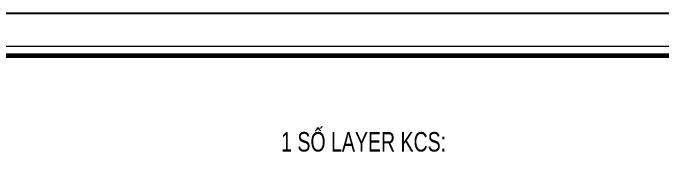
# Model space of a CAD drawing. Header units: inches. Extents: x -21470 to 62630, y -81050 to 4288.
# Drawn here: x -177 to 21116, y -26497 to -21650 of the extents above; entities that cross this region are included whole.
import ezdxf

# ---------------------------------------------------------------- set-up
doc = ezdxf.new("R2010")
doc.units = ezdxf.units.IN
doc.header["$MEASUREMENT"] = 0
doc.layers.get('DEFPOINTS').update_dxf_attribs({"color": 87})
doc.layers.add('06.TEXT', color=2, linetype='Continuous')
doc.layers.add('KHUNGTEN', color=7, linetype='Continuous', lineweight=20)
doc.styles.add('SMTEXT', font='3t-unicode.shx', dxfattribs={"width": 0.75})

# ---------------------------------------------------------------- blocks, each defined once
blk = doc.blocks.new('KHUNG TEN')
at = {"layer": 'DEFPOINTS', "color": 1, "ltscale": 0.2}
blk.add_lwpolyline([(0, 0), (0, 59400), (84100, 59400), (84100, 0), (0, 0)], close=True, dxfattribs=at)
at = {"layer": 'KHUNGTEN', "color": 8}
blk.add_lwpolyline([(75096, 1100), (83000, 1100), (83000, 58300), (3000, 58300), (3000, 1100), (75096, 1100)], dxfattribs=at)
at = {"layer": 'KHUNGTEN', "color": 255, "lineweight": 60}
blk.add_lwpolyline([(74900, 1400), (74900, 58000), (3300, 58000), (3300, 1400), (74900, 1400)], close=True, dxfattribs=at)

msp = doc.modelspace()

# ---------------------------------------------------------------- block references
at = {"layer": '06.TEXT'}
msp.add_blockref('KHUNG TEN', (-21469.8, -81050.3), dxfattribs=at)

# ---------------------------------------------------------------- texts
at = {"layer": '06.TEXT', "style": 'SMTEXT', "width": 0.75}
msp.add_text('1 SỐ LAYER KCS:', height=637.795, dxfattribs=at).set_placement((8607.4, -26187.4))

doc.saveas('drawing.dxf')
